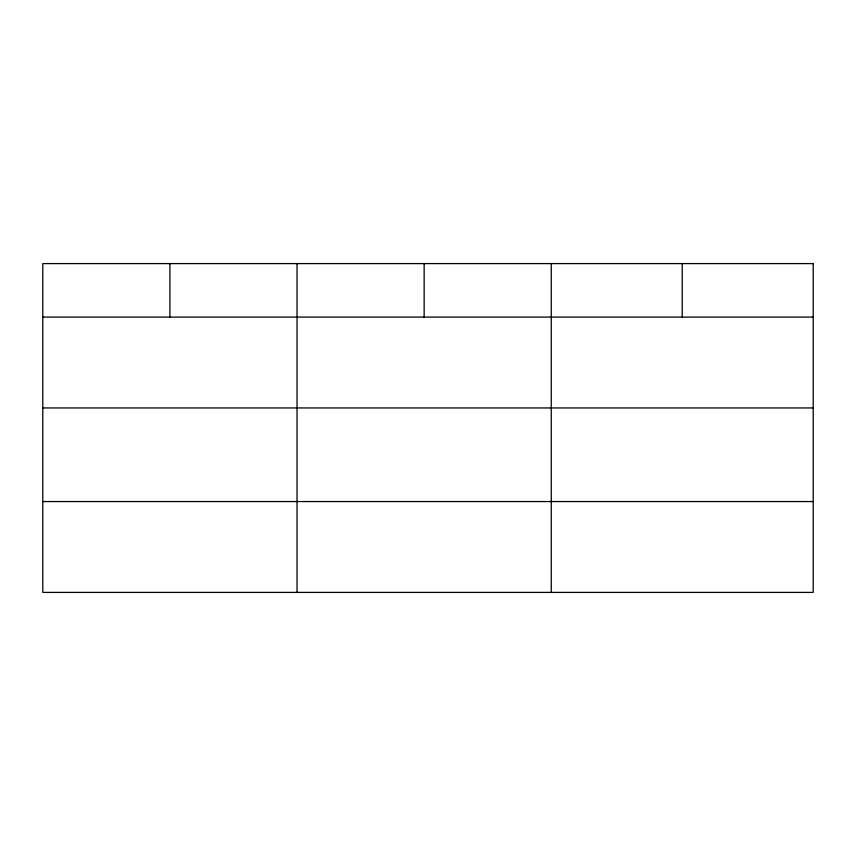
<?xml version="1.0" encoding="UTF-8"?>
<svg xmlns="http://www.w3.org/2000/svg" width="856" height="856" viewBox="0 0 856 856"><rect width="100%" height="100%" fill="white"/><g stroke="black" fill="none" stroke-linecap="round" stroke-linejoin="round"><path stroke-width="1.28" d="M42.8 317.095L813.2 317.095M42.8 407.948L813.2 407.948M42.8 501.552L813.2 501.552M682.232 263.594L682.232 317.095M551.264 263.594L551.264 592.405M424.148 263.594L424.148 317.095M297.032 263.594L297.032 592.405M169.916 263.594L169.916 317.095M813.2 263.594L42.8 263.594L42.8 592.405L813.2 592.405L813.2 263.594"/></g></svg>
